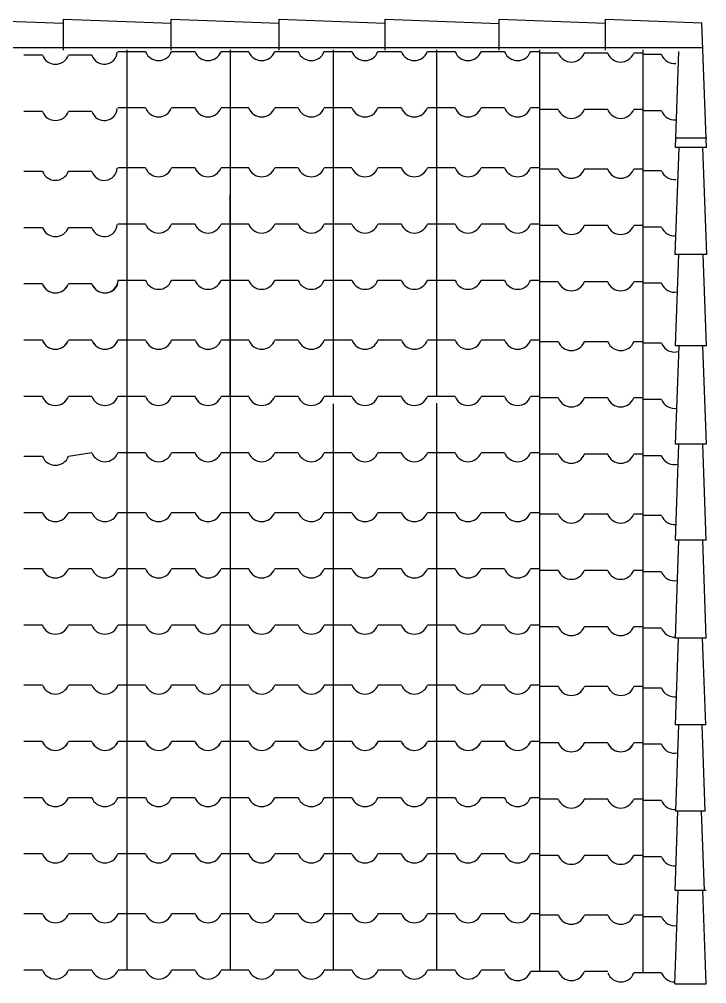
# Model space of a CAD drawing. Extents: x -36 to 60, y 199 to 483.
# Drawn here: x 58.043 to 59.509, y 233.904 to 235.96 of the extents above; entities that cross this region are included whole.
import ezdxf

# ---------------------------------------------------------------- set-up
doc = ezdxf.new("R2010")
doc.units = 0
doc.header["$LTSCALE"] = 20
for name, color, linetype in [('CORTE', 244, 'CONTINUOUS'), ('JANELA', 5, 'CONTINUOUS'), ('VISTAP', 244, 'CONTINUOUS')]:
    doc.layers.add(name, color=color, linetype=linetype)

msp = doc.modelspace()

# ---------------------------------------------------------------- linework, layer by layer
at = {"layer": 'CORTE', "color": 1, "linetype": 'CONTINUOUS'}
for p, q in [((58.0922, 235.883), (58.0524, 235.883)), ((58.1977, 235.883), (58.1476, 235.883)), ((58.2722, 235.8906), (58.2529, 235.8906)), ((58.2722, 235.8943), (58.2722, 235.1554)), ((58.312, 235.8906), (58.2722, 235.8906)), ((58.4175, 235.8906), (58.3674, 235.8906)), ((58.4922, 235.8906), (58.4729, 235.8906)), ((58.4922, 235.8943), (58.4922, 235.1554)), ((58.532, 235.8906), (58.4922, 235.8906)), ((58.532, 235.8906), (58.4922, 235.8906)), ((58.6375, 235.8906), (58.5874, 235.8906)), ((58.7122, 235.8906), (58.6929, 235.8906)), ((58.7122, 235.8943), (58.7122, 235.1554)), ((58.752, 235.8906), (58.7122, 235.8906)), ((58.8575, 235.8906), (58.8074, 235.8906)), ((58.9322, 235.8906), (58.9129, 235.8906)), ((58.9322, 235.8943), (58.9322, 235.1554)), ((58.972, 235.8906), (58.9322, 235.8906)), ((59.0775, 235.8906), (59.0274, 235.8906)), ((59.1522, 235.8906), (59.1329, 235.8906)), ((59.1522, 235.8943), (59.1522, 235.1554)), ((59.192, 235.8875), (59.1522, 235.8875)), ((59.2975, 235.8875), (59.2474, 235.8875)), ((59.3722, 235.8875), (59.3529, 235.8875)), ((59.3722, 235.8943), (59.3722, 235.1523)), ((59.412, 235.8845), (59.3722, 235.8845)), ((58.0922, 235.763), (58.0524, 235.763)), ((58.1977, 235.763), (58.1476, 235.763)), ((58.2722, 235.7706), (58.2529, 235.7706)), ((58.312, 235.7706), (58.2722, 235.7706)), ((58.4175, 235.7706), (58.3674, 235.7706)), ((58.4922, 235.7706), (58.4729, 235.7706)), ((58.532, 235.7706), (58.4922, 235.7706)), ((58.532, 235.7706), (58.4922, 235.7706)), ((58.6375, 235.7706), (58.5874, 235.7706)), ((58.7122, 235.7706), (58.6929, 235.7706)), ((58.752, 235.7706), (58.7122, 235.7706)), ((58.8575, 235.7706), (58.8074, 235.7706)), ((58.9322, 235.7706), (58.9129, 235.7706)), ((58.972, 235.7706), (58.9322, 235.7706)), ((59.0775, 235.7706), (59.0274, 235.7706)), ((59.1522, 235.7706), (59.1329, 235.7706)), ((59.192, 235.7675), (59.1522, 235.7675)), ((59.2975, 235.7675), (59.2474, 235.7675)), ((59.3722, 235.7675), (59.3529, 235.7675)), ((59.412, 235.7645), (59.3722, 235.7645)), ((58.0922, 235.6354), (58.0524, 235.6354)), ((58.1977, 235.6354), (58.1476, 235.6354)), ((58.2722, 235.643), (58.2529, 235.643)), ((58.312, 235.643), (58.2722, 235.643)), ((58.4175, 235.643), (58.3674, 235.643)), ((58.4922, 235.643), (58.4729, 235.643)), ((58.532, 235.643), (58.4922, 235.643)), ((58.532, 235.643), (58.4922, 235.643)), ((58.6375, 235.643), (58.5874, 235.643)), ((58.7122, 235.643), (58.6929, 235.643)), ((58.752, 235.643), (58.7122, 235.643)), ((58.8575, 235.643), (58.8074, 235.643)), ((58.9322, 235.643), (58.9129, 235.643)), ((58.972, 235.643), (58.9322, 235.643)), ((59.0775, 235.643), (59.0274, 235.643)), ((59.1522, 235.643), (59.1329, 235.643)), ((59.192, 235.6399), (59.1522, 235.6399)), ((59.2975, 235.6399), (59.2474, 235.6399)), ((59.3722, 235.6399), (59.3529, 235.6399)), ((59.412, 235.6368), (59.3722, 235.6368)), ((58.4922, 235.5853), (58.4922, 235.1554)), ((58.4922, 235.5853), (58.4922, 235.1554)), ((58.4922, 235.5853), (58.4922, 235.283)), ((58.0922, 235.5154), (58.0524, 235.5154)), ((58.1977, 235.5154), (58.1476, 235.5154)), ((58.2722, 235.523), (58.2529, 235.523)), ((58.312, 235.523), (58.2722, 235.523)), ((58.4175, 235.523), (58.3674, 235.523)), ((58.4922, 235.523), (58.4729, 235.523)), ((58.532, 235.523), (58.4922, 235.523)), ((58.532, 235.523), (58.4922, 235.523)), ((58.6375, 235.523), (58.5874, 235.523)), ((58.7122, 235.523), (58.6929, 235.523)), ((58.752, 235.523), (58.7122, 235.523)), ((58.8575, 235.523), (58.8074, 235.523)), ((58.9322, 235.523), (58.9129, 235.523)), ((58.972, 235.523), (58.9322, 235.523)), ((59.0775, 235.523), (59.0274, 235.523)), ((59.1522, 235.523), (59.1329, 235.523)), ((59.192, 235.5199), (59.1522, 235.5199)), ((59.2975, 235.5199), (59.2474, 235.5199)), ((59.3722, 235.5199), (59.3529, 235.5199)), ((59.412, 235.5168), (59.3722, 235.5168)), ((58.092, 235.3954), (58.0522, 235.3954)), ((58.0922, 235.3954), (58.0524, 235.3954)), ((58.1975, 235.3954), (58.1474, 235.3954)), ((58.1977, 235.3954), (58.1476, 235.3954)), ((58.2722, 235.403), (58.2529, 235.403)), ((58.312, 235.403), (58.2722, 235.403)), ((58.4175, 235.403), (58.3674, 235.403)), ((58.4922, 235.403), (58.4729, 235.403)), ((58.532, 235.403), (58.4922, 235.403)), ((58.532, 235.403), (58.4922, 235.403)), ((58.6375, 235.403), (58.5874, 235.403)), ((58.7122, 235.403), (58.6929, 235.403)), ((58.752, 235.403), (58.7122, 235.403)), ((58.8575, 235.403), (58.8074, 235.403)), ((58.9322, 235.403), (58.9129, 235.403)), ((58.972, 235.403), (58.9322, 235.403)), ((59.0775, 235.403), (59.0274, 235.403)), ((59.1522, 235.403), (59.1329, 235.403)), ((59.192, 235.3999), (59.1522, 235.3999)), ((59.2975, 235.3999), (59.2474, 235.3999)), ((59.3722, 235.3999), (59.3529, 235.3999)), ((59.412, 235.3968), (59.3722, 235.3968)), ((58.092, 235.2754), (58.0522, 235.2754)), ((58.0922, 235.2754), (58.0524, 235.2754)), ((58.0922, 235.2754), (58.0524, 235.2754)), ((58.1975, 235.2754), (58.1474, 235.2754)), ((58.1977, 235.2754), (58.1476, 235.2754)), ((58.2724, 235.2754), (58.2531, 235.2754)), ((58.3122, 235.2754), (58.2724, 235.2754)), ((58.4177, 235.2754), (58.3676, 235.2754)), ((58.4924, 235.2754), (58.4731, 235.2754)), ((58.5322, 235.2754), (58.4924, 235.2754)), ((58.5322, 235.2754), (58.4924, 235.2754)), ((58.6377, 235.2754), (58.5876, 235.2754)), ((58.7124, 235.2754), (58.6931, 235.2754)), ((58.7522, 235.2754), (58.7124, 235.2754)), ((58.8577, 235.2754), (58.8076, 235.2754)), ((58.9324, 235.2754), (58.9131, 235.2754)), ((58.9722, 235.2754), (58.9324, 235.2754)), ((59.0777, 235.2754), (59.0276, 235.2754)), ((59.1524, 235.2754), (59.1331, 235.2754)), ((59.1922, 235.2723), (59.1524, 235.2723)), ((59.2977, 235.2723), (59.2476, 235.2723)), ((59.3724, 235.2723), (59.3531, 235.2723)), ((59.4122, 235.2692), (59.3724, 235.2692)), ((58.092, 235.1554), (58.0522, 235.1554)), ((58.092, 235.1554), (58.0522, 235.1554)), ((58.092, 235.1554), (58.0522, 235.1554)), ((58.092, 235.1554), (58.0522, 235.1554)), ((58.092, 235.1554), (58.0522, 235.1554)), ((58.1975, 235.1554), (58.1474, 235.1554)), ((58.1975, 235.1554), (58.1474, 235.1554)), ((58.1975, 235.1554), (58.1474, 235.1554)), ((58.2722, 235.1554), (58.2529, 235.1554)), ((58.2722, 235.1554), (58.2529, 235.1554)), ((58.2722, 235.1554), (58.2722, 234.4202)), ((58.312, 235.1554), (58.2722, 235.1554)), ((58.312, 235.1554), (58.2722, 235.1554)), ((58.4175, 235.1554), (58.3674, 235.1554)), ((58.4175, 235.1554), (58.3674, 235.1554)), ((58.4922, 235.1554), (58.4729, 235.1554)), ((58.4922, 235.1554), (58.4729, 235.1554)), ((58.4922, 235.1554), (58.4729, 235.1554)), ((58.4922, 235.1554), (58.4922, 234.4202)), ((58.532, 235.1554), (58.4922, 235.1554)), ((58.532, 235.1554), (58.4922, 235.1554)), ((58.532, 235.1554), (58.4922, 235.1554)), ((58.532, 235.1554), (58.4922, 235.1554)), ((58.532, 235.1554), (58.4922, 235.1554)), ((58.532, 235.1554), (58.4922, 235.1554)), ((58.532, 235.1554), (58.4922, 235.1554)), ((58.6375, 235.1554), (58.5874, 235.1554)), ((58.7122, 235.1554), (58.6929, 235.1554)), ((58.7122, 235.1554), (58.6929, 235.1554)), ((58.7122, 235.1554), (58.6929, 235.1554)), ((58.752, 235.1554), (58.7122, 235.1554)), ((58.752, 235.1554), (58.7122, 235.1554)), ((58.752, 235.1554), (58.7122, 235.1554)), ((58.7122, 235.1396), (58.7122, 234.4202)), ((58.8575, 235.1554), (58.8074, 235.1554)), ((58.8575, 235.1554), (58.8074, 235.1554)), ((58.8575, 235.1554), (58.8074, 235.1554)), ((58.9322, 235.1554), (58.9129, 235.1554)), ((58.9322, 235.1554), (58.9129, 235.1554)), ((58.9322, 235.1554), (58.9129, 235.1554)), ((58.9322, 235.1554), (58.9129, 235.1554)), ((58.9322, 235.1554), (58.9129, 235.1554)), ((58.972, 235.1554), (58.9322, 235.1554)), ((58.972, 235.1554), (58.9322, 235.1554)), ((58.972, 235.1554), (58.9322, 235.1554)), ((58.972, 235.1554), (58.9322, 235.1554)), ((58.972, 235.1554), (58.9322, 235.1554)), ((58.9322, 235.1414), (58.9322, 234.4202)), ((59.0775, 235.1554), (59.0274, 235.1554)), ((59.0775, 235.1554), (59.0274, 235.1554)), ((59.0775, 235.1554), (59.0274, 235.1554)), ((59.1522, 235.1554), (59.1329, 235.1554)), ((59.1522, 235.1554), (59.1329, 235.1554)), ((59.1522, 235.1554), (59.1522, 234.4202)), ((59.192, 235.1523), (59.1522, 235.1523)), ((59.192, 235.1523), (59.1522, 235.1523)), ((59.192, 235.1523), (59.1522, 235.1523)), ((59.192, 235.1523), (59.1522, 235.1523)), ((59.192, 235.1523), (59.1522, 235.1523)), ((59.2975, 235.1523), (59.2474, 235.1523)), ((59.2975, 235.1523), (59.2474, 235.1523)), ((59.2975, 235.1523), (59.2474, 235.1523)), ((59.3722, 235.1523), (59.3529, 235.1523)), ((59.3722, 235.1523), (59.3529, 235.1523)), ((59.3722, 235.1523), (59.3722, 234.4171)), ((59.412, 235.1492), (59.3722, 235.1492)), ((59.412, 235.1492), (59.3722, 235.1492)), ((59.412, 235.1492), (59.3722, 235.1492)), ((59.412, 235.1492), (59.3722, 235.1492)), ((59.412, 235.1492), (59.3722, 235.1492)), ((58.0922, 235.0278), (58.0524, 235.0278)), ((58.2722, 235.0354), (58.2529, 235.0354)), ((58.312, 235.0354), (58.2722, 235.0354)), ((58.4175, 235.0354), (58.3674, 235.0354)), ((58.4922, 235.0354), (58.4729, 235.0354)), ((58.532, 235.0354), (58.4922, 235.0354)), ((58.532, 235.0354), (58.4922, 235.0354)), ((58.532, 235.0354), (58.4922, 235.0354)), ((58.4922, 235.0296), (58.4922, 234.4202)), ((58.6375, 235.0354), (58.5874, 235.0354)), ((58.7122, 235.0354), (58.6929, 235.0354)), ((58.752, 235.0354), (58.7122, 235.0354)), ((58.8575, 235.0354), (58.8074, 235.0354)), ((58.9322, 235.0354), (58.9129, 235.0354)), ((58.972, 235.0354), (58.9322, 235.0354)), ((59.1522, 235.0354), (59.1329, 235.0354)), ((59.192, 235.0323), (59.1522, 235.0323)), ((59.3722, 235.0323), (59.3529, 235.0323)), ((59.412, 235.0292), (59.3722, 235.0292)), ((58.092, 234.9078), (58.0522, 234.9078)), ((58.092, 234.9078), (58.0522, 234.9078)), ((58.1975, 234.9078), (58.1474, 234.9078)), ((58.1975, 234.9078), (58.1474, 234.9078)), ((58.2722, 234.9078), (58.2529, 234.9078)), ((58.2722, 234.9078), (58.2529, 234.9078)), ((58.312, 234.9078), (58.2722, 234.9078)), ((58.312, 234.9078), (58.2722, 234.9078)), ((58.4175, 234.9078), (58.3674, 234.9078)), ((58.4175, 234.9078), (58.3674, 234.9078)), ((58.4922, 234.9078), (58.4729, 234.9078)), ((58.4922, 234.9078), (58.4729, 234.9078)), ((58.4922, 234.9078), (58.4729, 234.9078)), ((58.4922, 234.9078), (58.4729, 234.9078)), ((58.4922, 234.9078), (58.4729, 234.9078)), ((58.4922, 234.9078), (58.4729, 234.9078)), ((58.532, 234.9078), (58.4922, 234.9078)), ((58.532, 234.9078), (58.4922, 234.9078)), ((58.532, 234.9078), (58.4922, 234.9078)), ((58.532, 234.9078), (58.4922, 234.9078)), ((58.532, 234.9078), (58.4922, 234.9078)), ((58.532, 234.9078), (58.4922, 234.9078)), ((58.6375, 234.9078), (58.5874, 234.9078)), ((58.6375, 234.9078), (58.5874, 234.9078)), ((58.7122, 234.9078), (58.6929, 234.9078)), ((58.7122, 234.9078), (58.6929, 234.9078)), ((58.752, 234.9078), (58.7122, 234.9078)), ((58.752, 234.9078), (58.7122, 234.9078)), ((58.8575, 234.9078), (58.8074, 234.9078)), ((58.8575, 234.9078), (58.8074, 234.9078)), ((58.9322, 234.9078), (58.9129, 234.9078)), ((58.9322, 234.9078), (58.9129, 234.9078)), ((58.972, 234.9078), (58.9322, 234.9078)), ((58.972, 234.9078), (58.9322, 234.9078)), ((59.0775, 234.9078), (59.0274, 234.9078)), ((59.0775, 234.9078), (59.0274, 234.9078)), ((59.1522, 234.9078), (59.1329, 234.9078)), ((59.1522, 234.9078), (59.1329, 234.9078)), ((59.192, 234.9047), (59.1522, 234.9047)), ((59.192, 234.9047), (59.1522, 234.9047)), ((59.2975, 234.9047), (59.2474, 234.9047)), ((59.2975, 234.9047), (59.2474, 234.9047)), ((59.3722, 234.9047), (59.3529, 234.9047)), ((59.3722, 234.9047), (59.3529, 234.9047)), ((59.412, 234.9016), (59.3722, 234.9016)), ((59.412, 234.9016), (59.3722, 234.9016)), ((58.092, 234.7878), (58.0522, 234.7878)), ((58.1975, 234.7878), (58.1474, 234.7878)), ((58.2722, 234.7878), (58.2529, 234.7878)), ((58.312, 234.7878), (58.2722, 234.7878)), ((58.4175, 234.7878), (58.3674, 234.7878)), ((58.4922, 234.7878), (58.4729, 234.7878)), ((58.4922, 234.7878), (58.4729, 234.7878)), ((58.4922, 234.7878), (58.4729, 234.7878)), ((58.532, 234.7878), (58.4922, 234.7878)), ((58.532, 234.7878), (58.4922, 234.7878)), ((58.532, 234.7878), (58.4922, 234.7878)), ((58.6375, 234.7878), (58.5874, 234.7878)), ((58.7122, 234.7878), (58.6929, 234.7878)), ((58.752, 234.7878), (58.7122, 234.7878)), ((58.8575, 234.7878), (58.8074, 234.7878)), ((58.9322, 234.7878), (58.9129, 234.7878)), ((58.972, 234.7878), (58.9322, 234.7878)), ((59.0775, 234.7878), (59.0274, 234.7878)), ((59.1522, 234.7878), (59.1329, 234.7878)), ((59.192, 234.7847), (59.1522, 234.7847)), ((59.2975, 234.7847), (59.2474, 234.7847)), ((59.3722, 234.7847), (59.3529, 234.7847)), ((59.412, 234.7816), (59.3722, 234.7816)), ((58.092, 234.6678), (58.0522, 234.6678)), ((58.1975, 234.6678), (58.1474, 234.6678)), ((58.2722, 234.6678), (58.2529, 234.6678)), ((58.312, 234.6678), (58.2722, 234.6678)), ((58.4175, 234.6678), (58.3674, 234.6678)), ((58.4922, 234.6678), (58.4729, 234.6678)), ((58.4922, 234.6678), (58.4729, 234.6678)), ((58.4922, 234.6678), (58.4729, 234.6678)), ((58.532, 234.6678), (58.4922, 234.6678)), ((58.532, 234.6678), (58.4922, 234.6678)), ((58.532, 234.6678), (58.4922, 234.6678)), ((58.6375, 234.6678), (58.5874, 234.6678)), ((58.7122, 234.6678), (58.6929, 234.6678)), ((58.752, 234.6678), (58.7122, 234.6678)), ((58.8575, 234.6678), (58.8074, 234.6678)), ((58.9322, 234.6678), (58.9129, 234.6678)), ((58.972, 234.6678), (58.9322, 234.6678)), ((59.0775, 234.6678), (59.0274, 234.6678)), ((59.1522, 234.6678), (59.1329, 234.6678)), ((59.192, 234.6647), (59.1522, 234.6647)), ((59.2975, 234.6647), (59.2474, 234.6647)), ((59.3722, 234.6647), (59.3529, 234.6647)), ((59.412, 234.6616), (59.3722, 234.6616)), ((58.0922, 234.5402), (58.0524, 234.5402)), ((58.1977, 234.5402), (58.1476, 234.5402)), ((58.2724, 234.5402), (58.2531, 234.5402)), ((58.3122, 234.5402), (58.2724, 234.5402)), ((58.4177, 234.5402), (58.3676, 234.5402)), ((58.4924, 234.5402), (58.4731, 234.5402)), ((58.4924, 234.5402), (58.4731, 234.5402)), ((58.4924, 234.5402), (58.4731, 234.5402)), ((58.5322, 234.5402), (58.4924, 234.5402)), ((58.5322, 234.5402), (58.4924, 234.5402)), ((58.5322, 234.5402), (58.4924, 234.5402)), ((58.6377, 234.5402), (58.5876, 234.5402)), ((58.7124, 234.5402), (58.6931, 234.5402)), ((58.7522, 234.5402), (58.7124, 234.5402)), ((58.8577, 234.5402), (58.8076, 234.5402)), ((58.9324, 234.5402), (58.9131, 234.5402)), ((58.9722, 234.5402), (58.9324, 234.5402)), ((59.0777, 234.5402), (59.0276, 234.5402)), ((59.1524, 234.5402), (59.1331, 234.5402)), ((59.1922, 234.5371), (59.1524, 234.5371)), ((59.2977, 234.5371), (59.2476, 234.5371)), ((59.3724, 234.5371), (59.3531, 234.5371)), ((59.4122, 234.534), (59.3724, 234.534)), ((58.092, 234.4202), (58.0522, 234.4202)), ((58.0922, 234.4202), (58.0524, 234.4202)), ((58.1975, 234.4202), (58.1474, 234.4202)), ((58.1977, 234.4202), (58.1476, 234.4202)), ((58.2722, 234.4202), (58.2529, 234.4202)), ((58.2724, 234.4202), (58.2531, 234.4202)), ((58.2722, 234.4202), (58.2722, 233.9326)), ((58.312, 234.4202), (58.2722, 234.4202)), ((58.3122, 234.4202), (58.2724, 234.4202)), ((58.4175, 234.4202), (58.3674, 234.4202)), ((58.4177, 234.4202), (58.3676, 234.4202)), ((58.4922, 234.4202), (58.4729, 234.4202)), ((58.4922, 234.4202), (58.4729, 234.4202)), ((58.4922, 234.4202), (58.4729, 234.4202)), ((58.4924, 234.4202), (58.4731, 234.4202)), ((58.4924, 234.4202), (58.4731, 234.4202)), ((58.4924, 234.4202), (58.4731, 234.4202)), ((58.4922, 234.4202), (58.4922, 233.9326)), ((58.4922, 234.4202), (58.4922, 233.9326)), ((58.4922, 234.4202), (58.4922, 233.9326)), ((58.532, 234.4202), (58.4922, 234.4202)), ((58.532, 234.4202), (58.4922, 234.4202)), ((58.532, 234.4202), (58.4922, 234.4202)), ((58.5322, 234.4202), (58.4924, 234.4202)), ((58.5322, 234.4202), (58.4924, 234.4202)), ((58.5322, 234.4202), (58.4924, 234.4202)), ((58.6375, 234.4202), (58.5874, 234.4202)), ((58.6377, 234.4202), (58.5876, 234.4202)), ((58.7122, 234.4202), (58.6929, 234.4202)), ((58.7124, 234.4202), (58.6931, 234.4202)), ((58.7122, 234.4202), (58.7122, 233.9326)), ((58.752, 234.4202), (58.7122, 234.4202)), ((58.7522, 234.4202), (58.7124, 234.4202)), ((58.8575, 234.4202), (58.8074, 234.4202)), ((58.8577, 234.4202), (58.8076, 234.4202)), ((58.9322, 234.4202), (58.9129, 234.4202)), ((58.9324, 234.4202), (58.9131, 234.4202)), ((58.9322, 234.4202), (58.9322, 233.9326)), ((58.972, 234.4202), (58.9322, 234.4202)), ((58.9722, 234.4202), (58.9324, 234.4202)), ((59.0775, 234.4202), (59.0274, 234.4202)), ((59.0777, 234.4202), (59.0276, 234.4202)), ((59.1522, 234.4202), (59.1329, 234.4202)), ((59.1524, 234.4202), (59.1331, 234.4202)), ((59.1522, 234.4202), (59.1522, 233.9326)), ((59.192, 234.4171), (59.1522, 234.4171)), ((59.1922, 234.4171), (59.1524, 234.4171)), ((59.2975, 234.4171), (59.2474, 234.4171)), ((59.2977, 234.4171), (59.2476, 234.4171)), ((59.3722, 234.4171), (59.3529, 234.4171)), ((59.3724, 234.4171), (59.3531, 234.4171)), ((59.3722, 234.4171), (59.3722, 233.9295)), ((59.412, 234.414), (59.3722, 234.414)), ((59.4122, 234.414), (59.3724, 234.414)), ((58.7122, 234.3324), (58.7122, 233.9326)), ((58.9322, 234.3324), (58.9322, 233.9326)), ((59.1522, 234.3324), (59.1522, 233.9295)), ((59.3722, 234.3293), (59.3722, 233.9264)), ((58.092, 234.3002), (58.0522, 234.3002)), ((58.1975, 234.3002), (58.1474, 234.3002)), ((58.2722, 234.3002), (58.2529, 234.3002)), ((58.312, 234.3002), (58.2722, 234.3002)), ((58.4175, 234.3002), (58.3674, 234.3002)), ((58.4922, 234.3002), (58.4729, 234.3002)), ((58.4922, 234.3002), (58.4729, 234.3002)), ((58.4922, 234.3002), (58.4729, 234.3002)), ((58.532, 234.3002), (58.4922, 234.3002)), ((58.532, 234.3002), (58.4922, 234.3002)), ((58.532, 234.3002), (58.4922, 234.3002)), ((58.6375, 234.3002), (58.5874, 234.3002)), ((58.7122, 234.3002), (58.6929, 234.3002)), ((58.752, 234.3002), (58.7122, 234.3002)), ((58.8575, 234.3002), (58.8074, 234.3002)), ((58.9322, 234.3002), (58.9129, 234.3002)), ((58.972, 234.3002), (58.9322, 234.3002)), ((59.0775, 234.3002), (59.0274, 234.3002)), ((59.1522, 234.3002), (59.1329, 234.3002)), ((59.192, 234.2971), (59.1522, 234.2971)), ((59.2975, 234.2971), (59.2474, 234.2971)), ((59.3722, 234.2971), (59.3529, 234.2971)), ((59.412, 234.294), (59.3722, 234.294)), ((58.092, 234.1802), (58.0522, 234.1802)), ((58.1975, 234.1802), (58.1474, 234.1802)), ((58.2722, 234.1802), (58.2529, 234.1802)), ((58.312, 234.1802), (58.2722, 234.1802)), ((58.4175, 234.1802), (58.3674, 234.1802)), ((58.4922, 234.1802), (58.4729, 234.1802)), ((58.4922, 234.1802), (58.4729, 234.1802)), ((58.4922, 234.1802), (58.4729, 234.1802)), ((58.532, 234.1802), (58.4922, 234.1802)), ((58.532, 234.1802), (58.4922, 234.1802)), ((58.532, 234.1802), (58.4922, 234.1802)), ((58.6375, 234.1802), (58.5874, 234.1802)), ((58.7122, 234.1802), (58.6929, 234.1802)), ((58.752, 234.1802), (58.7122, 234.1802)), ((58.8575, 234.1802), (58.8074, 234.1802)), ((58.9322, 234.1802), (58.9129, 234.1802)), ((58.972, 234.1802), (58.9322, 234.1802)), ((59.0775, 234.1802), (59.0274, 234.1802)), ((59.1522, 234.1802), (59.1329, 234.1802)), ((59.192, 234.1771), (59.1522, 234.1771)), ((59.2975, 234.1771), (59.2474, 234.1771)), ((59.3722, 234.1771), (59.3529, 234.1771)), ((59.412, 234.174), (59.3722, 234.174)), ((58.0922, 234.0526), (58.0524, 234.0526)), ((58.1977, 234.0526), (58.1476, 234.0526)), ((58.2724, 234.0526), (58.2531, 234.0526)), ((58.3122, 234.0526), (58.2724, 234.0526)), ((58.4177, 234.0526), (58.3676, 234.0526)), ((58.4924, 234.0526), (58.4731, 234.0526)), ((58.4924, 234.0526), (58.4731, 234.0526)), ((58.4924, 234.0526), (58.4731, 234.0526)), ((58.5322, 234.0526), (58.4924, 234.0526)), ((58.5322, 234.0526), (58.4924, 234.0526)), ((58.5322, 234.0526), (58.4924, 234.0526)), ((58.6377, 234.0526), (58.5876, 234.0526)), ((58.7124, 234.0526), (58.6931, 234.0526)), ((58.7522, 234.0526), (58.7124, 234.0526)), ((58.8577, 234.0526), (58.8076, 234.0526)), ((58.9324, 234.0526), (58.9131, 234.0526)), ((58.9722, 234.0526), (58.9324, 234.0526)), ((59.0777, 234.0526), (59.0276, 234.0526)), ((59.1524, 234.0526), (59.1331, 234.0526)), ((59.1922, 234.0495), (59.1524, 234.0495)), ((59.2977, 234.0495), (59.2476, 234.0495)), ((59.3724, 234.0495), (59.3531, 234.0495)), ((59.4122, 234.0464), (59.3724, 234.0464)), ((58.0922, 233.9326), (58.0524, 233.9326)), ((58.1977, 233.9326), (58.1476, 233.9326)), ((58.2726, 233.9326), (58.2533, 233.9326)), ((58.3122, 233.9326), (58.2724, 233.9326)), ((58.4177, 233.9326), (58.3676, 233.9326)), ((58.4924, 233.9326), (58.4731, 233.9326)), ((58.5322, 233.9326), (58.4924, 233.9326)), ((58.6377, 233.9326), (58.5876, 233.9326)), ((58.7124, 233.9326), (58.6931, 233.9326)), ((58.7522, 233.9326), (58.7124, 233.9326)), ((58.8577, 233.9326), (58.8076, 233.9326)), ((58.9324, 233.9326), (58.9131, 233.9326)), ((58.9722, 233.9326), (58.9324, 233.9326)), ((59.0777, 233.9326), (59.0276, 233.9326)), ((59.1524, 233.9295), (59.1331, 233.9295)), ((59.1922, 233.9295), (59.1524, 233.9295)), ((59.2977, 233.9295), (59.2476, 233.9295)), ((59.3724, 233.9264), (59.3531, 233.9264)), ((59.4122, 233.9264), (59.3724, 233.9264))]:
    msp.add_line(p, q, dxfattribs=at)
for centre, radius, start, end in [((58.1199, 235.8937), 0.0297, 201.0517, 338.9483), ((58.224, 235.8916), 0.0277, 198.1442, 355.9472), ((58.3397, 235.9013), 0.0297, 201.0517, 338.9483), ((58.4452, 235.9013), 0.0297, 201.0517, 338.9483), ((58.5597, 235.9013), 0.0297, 201.0517, 338.9483), ((58.6652, 235.9013), 0.0297, 201.0517, 338.9483), ((58.7797, 235.9013), 0.0297, 201.0517, 338.9483), ((58.8852, 235.9013), 0.0297, 201.0517, 338.9483), ((58.9997, 235.9013), 0.0297, 201.0517, 338.9483), ((59.1052, 235.9013), 0.0297, 201.0517, 338.9483), ((59.2197, 235.8982), 0.0297, 201.0517, 338.9483), ((59.3252, 235.8982), 0.0297, 201.0517, 338.9483), ((59.4397, 235.8951), 0.0297, 201.0517, 275.8964), ((58.1199, 235.7737), 0.0297, 201.0517, 338.9483), ((58.224, 235.7716), 0.0277, 198.1442, 355.9472), ((58.3397, 235.7813), 0.0297, 201.0517, 338.9483), ((58.4452, 235.7813), 0.0297, 201.0517, 338.9483), ((58.5597, 235.7813), 0.0297, 201.0517, 338.9483), ((58.6652, 235.7813), 0.0297, 201.0517, 338.9483), ((58.7797, 235.7813), 0.0297, 201.0517, 338.9483), ((58.8852, 235.7813), 0.0297, 201.0517, 338.9483), ((58.9997, 235.7813), 0.0297, 201.0517, 338.9483), ((59.1052, 235.7813), 0.0297, 201.0517, 338.9483), ((59.2197, 235.7782), 0.0297, 201.0517, 338.9483), ((59.3252, 235.7782), 0.0297, 201.0517, 338.9483), ((59.4397, 235.7751), 0.0297, 201.0517, 275.8964), ((58.1199, 235.6461), 0.0297, 201.0517, 338.9483), ((58.224, 235.644), 0.0277, 198.1442, 355.9472), ((58.3397, 235.6537), 0.0297, 201.0517, 338.9483), ((58.4452, 235.6537), 0.0297, 201.0517, 338.9483), ((58.5597, 235.6537), 0.0297, 201.0517, 338.9483), ((58.6652, 235.6537), 0.0297, 201.0517, 338.9483), ((58.7797, 235.6537), 0.0297, 201.0517, 338.9483), ((58.8852, 235.6537), 0.0297, 201.0517, 338.9483), ((58.9997, 235.6537), 0.0297, 201.0517, 338.9483), ((59.1052, 235.6537), 0.0297, 201.0517, 338.9483), ((59.2197, 235.6506), 0.0297, 201.0517, 338.9483), ((59.3252, 235.6506), 0.0297, 201.0517, 338.9483), ((59.4397, 235.6475), 0.0297, 201.0517, 275.8964), ((58.1199, 235.5261), 0.0297, 201.0517, 338.9483), ((58.224, 235.524), 0.0277, 198.1442, 355.9472), ((58.3397, 235.5337), 0.0297, 201.0517, 338.9483), ((58.4452, 235.5337), 0.0297, 201.0517, 338.9483), ((58.5597, 235.5337), 0.0297, 201.0517, 338.9483), ((58.6652, 235.5337), 0.0297, 201.0517, 338.9483), ((58.7797, 235.5337), 0.0297, 201.0517, 338.9483), ((58.8852, 235.5337), 0.0297, 201.0517, 338.9483), ((58.9997, 235.5337), 0.0297, 201.0517, 338.9483), ((59.1052, 235.5337), 0.0297, 201.0517, 338.9483), ((59.2197, 235.5306), 0.0297, 201.0517, 338.9483), ((59.3252, 235.5306), 0.0297, 201.0517, 338.9483), ((59.4397, 235.5275), 0.0297, 201.0517, 275.8964), ((58.1197, 235.4061), 0.0297, 201.0517, 338.9483), ((58.1199, 235.4061), 0.0297, 201.0517, 338.9483), ((58.2247, 235.4053), 0.0289, 200.0673, 355.3256), ((58.2254, 235.4061), 0.0297, 201.0517, 338.9483), ((58.3397, 235.4137), 0.0297, 201.0517, 338.9483), ((58.4452, 235.4137), 0.0297, 201.0517, 338.9483), ((58.5597, 235.4137), 0.0297, 201.0517, 338.9483), ((58.6652, 235.4137), 0.0297, 201.0517, 338.9483), ((58.7797, 235.4137), 0.0297, 201.0517, 338.9483), ((58.8852, 235.4137), 0.0297, 201.0517, 338.9483), ((58.9997, 235.4137), 0.0297, 201.0517, 338.9483), ((59.1052, 235.4137), 0.0297, 201.0517, 338.9483), ((59.2197, 235.4106), 0.0297, 201.0517, 338.9483), ((59.3252, 235.4106), 0.0297, 201.0517, 338.9483), ((59.4397, 235.4075), 0.0297, 201.0517, 282.638), ((58.1197, 235.2861), 0.0297, 201.0517, 338.9483), ((58.1199, 235.2861), 0.0297, 201.0517, 338.9483), ((58.2252, 235.2861), 0.0297, 201.0517, 338.9483), ((58.2254, 235.2861), 0.0297, 201.0517, 338.9483), ((58.3399, 235.2861), 0.0297, 201.0517, 338.9483), ((58.4454, 235.2861), 0.0297, 201.0517, 338.9483), ((58.5599, 235.2861), 0.0297, 201.0517, 338.9483), ((58.6654, 235.2861), 0.0297, 201.0517, 338.9483), ((58.7799, 235.2861), 0.0297, 201.0517, 338.9483), ((58.8854, 235.2861), 0.0297, 201.0517, 338.9483), ((58.9999, 235.2861), 0.0297, 201.0517, 338.9483), ((59.1054, 235.2861), 0.0297, 201.0517, 338.9483), ((59.2199, 235.283), 0.0297, 201.0517, 338.9483), ((59.3254, 235.283), 0.0297, 201.0517, 338.9483), ((59.4399, 235.2799), 0.0297, 201.0517, 288.1873), ((58.1197, 235.1661), 0.0297, 201.0517, 338.9483), ((58.1197, 235.1661), 0.0297, 201.0517, 338.9483), ((58.1197, 235.1661), 0.0297, 201.0517, 338.9483), ((58.2252, 235.1661), 0.0297, 201.0517, 338.9483), ((58.2252, 235.1661), 0.0297, 201.0517, 338.9483), ((58.2252, 235.1661), 0.0297, 201.0517, 338.9483), ((58.3397, 235.1661), 0.0297, 201.0517, 338.9483), ((58.3397, 235.1661), 0.0297, 201.0517, 338.9483), ((58.4452, 235.1661), 0.0297, 201.0517, 338.9483), ((58.4452, 235.1661), 0.0297, 201.0517, 338.9483), ((58.5597, 235.1661), 0.0297, 201.0517, 338.9483), ((58.6652, 235.1661), 0.0297, 201.0517, 338.9483), ((58.6652, 235.1661), 0.0297, 201.0517, 338.9483), ((58.6652, 235.1661), 0.0297, 201.0517, 338.9483), ((58.7797, 235.1661), 0.0297, 201.0517, 338.9483), ((58.7797, 235.1661), 0.0297, 201.0517, 338.9483), ((58.7797, 235.1661), 0.0297, 201.0517, 338.9483), ((58.8852, 235.1661), 0.0297, 201.0517, 338.9483), ((58.8852, 235.1661), 0.0297, 201.0517, 338.9483), ((58.8852, 235.1661), 0.0297, 201.0517, 338.9483), ((58.8852, 235.1661), 0.0297, 201.0517, 338.9483), ((58.8852, 235.1661), 0.0297, 201.0517, 338.9483), ((58.9997, 235.1661), 0.0297, 201.0517, 338.9483), ((58.9997, 235.1661), 0.0297, 201.0517, 338.9483), ((58.9997, 235.1661), 0.0297, 201.0517, 338.9483), ((59.1052, 235.1661), 0.0297, 201.0517, 338.9483), ((59.1052, 235.1661), 0.0297, 201.0517, 338.9483), ((59.1052, 235.1661), 0.0297, 201.0517, 338.9483), ((59.2197, 235.163), 0.0297, 201.0517, 338.9483), ((59.2197, 235.163), 0.0297, 201.0517, 338.9483), ((59.2197, 235.163), 0.0297, 201.0517, 338.9483), ((59.3252, 235.163), 0.0297, 201.0517, 338.9483), ((59.3252, 235.163), 0.0297, 201.0517, 338.9483), ((59.3252, 235.163), 0.0297, 201.0517, 338.9483), ((59.4397, 235.1599), 0.0297, 201.0517, 279.8967), ((58.1199, 235.0385), 0.0297, 201.0517, 338.9483), ((58.2252, 235.0461), 0.0297, 201.0517, 338.9483), ((58.3397, 235.0461), 0.0297, 201.0517, 338.9483), ((58.4452, 235.0461), 0.0297, 201.0517, 338.9483), ((58.5597, 235.0461), 0.0297, 201.0517, 338.9483), ((58.6652, 235.0461), 0.0297, 201.0517, 338.9483), ((58.7797, 235.0461), 0.0297, 201.0517, 338.9483), ((58.8852, 235.0461), 0.0297, 201.0517, 338.9483), ((58.9997, 235.0461), 0.0297, 201.0517, 338.9483), ((59.1052, 235.0461), 0.0297, 201.0517, 338.9483), ((59.2197, 235.043), 0.0297, 201.0517, 338.9483), ((59.3252, 235.043), 0.0297, 201.0517, 338.9483), ((59.4397, 235.0399), 0.0297, 201.0517, 285.1262), ((58.1197, 234.9185), 0.0297, 201.0517, 338.9483), ((58.1197, 234.9185), 0.0297, 201.0517, 338.9483), ((58.2252, 234.9185), 0.0297, 201.0517, 338.9483), ((58.2252, 234.9185), 0.0297, 201.0517, 338.9483), ((58.3397, 234.9185), 0.0297, 201.0517, 338.9483), ((58.3397, 234.9185), 0.0297, 201.0517, 338.9483), ((58.4452, 234.9185), 0.0297, 201.0517, 338.9483), ((58.4452, 234.9185), 0.0297, 201.0517, 338.9483), ((58.5597, 234.9185), 0.0297, 201.0517, 338.9483), ((58.5597, 234.9185), 0.0297, 201.0517, 338.9483), ((58.6652, 234.9185), 0.0297, 201.0517, 338.9483), ((58.6652, 234.9185), 0.0297, 201.0517, 338.9483), ((58.7797, 234.9185), 0.0297, 201.0517, 338.9483), ((58.7797, 234.9185), 0.0297, 201.0517, 338.9483), ((58.8852, 234.9185), 0.0297, 201.0517, 338.9483), ((58.8852, 234.9185), 0.0297, 201.0517, 338.9483), ((58.9997, 234.9185), 0.0297, 201.0517, 338.9483), ((58.9997, 234.9185), 0.0297, 201.0517, 338.9483), ((59.1052, 234.9185), 0.0297, 201.0517, 338.9483), ((59.1052, 234.9185), 0.0297, 201.0517, 338.9483), ((59.2197, 234.9154), 0.0297, 201.0517, 338.9483), ((59.2197, 234.9154), 0.0297, 201.0517, 338.9483), ((59.3252, 234.9154), 0.0297, 201.0517, 338.9483), ((59.3252, 234.9154), 0.0297, 201.0517, 338.9483), ((59.4397, 234.9123), 0.0297, 201.0517, 276.0317), ((59.4397, 234.9123), 0.0297, 201.0517, 276.0317), ((58.1197, 234.7985), 0.0297, 201.0517, 338.9483), ((58.2252, 234.7985), 0.0297, 201.0517, 338.9483), ((58.3397, 234.7985), 0.0297, 201.0517, 338.9483), ((58.4452, 234.7985), 0.0297, 201.0517, 338.9483), ((58.5597, 234.7985), 0.0297, 201.0517, 338.9483), ((58.6652, 234.7985), 0.0297, 201.0517, 338.9483), ((58.7797, 234.7985), 0.0297, 201.0517, 338.9483), ((58.8852, 234.7985), 0.0297, 201.0517, 338.9483), ((58.9997, 234.7985), 0.0297, 201.0517, 338.9483), ((59.1052, 234.7985), 0.0297, 201.0517, 338.9483), ((59.2197, 234.7954), 0.0297, 201.0517, 338.9483), ((59.3252, 234.7954), 0.0297, 201.0517, 338.9483), ((59.4397, 234.7923), 0.0297, 201.0517, 282.354), ((58.1197, 234.6785), 0.0297, 201.0517, 338.9483), ((58.2252, 234.6785), 0.0297, 201.0517, 338.9483), ((58.3397, 234.6785), 0.0297, 201.0517, 338.9483), ((58.4452, 234.6785), 0.0297, 201.0517, 338.9483), ((58.5597, 234.6785), 0.0297, 201.0517, 338.9483), ((58.6652, 234.6785), 0.0297, 201.0517, 338.9483), ((58.7797, 234.6785), 0.0297, 201.0517, 338.9483), ((58.8852, 234.6785), 0.0297, 201.0517, 338.9483), ((58.9997, 234.6785), 0.0297, 201.0517, 338.9483), ((59.1052, 234.6785), 0.0297, 201.0517, 338.9483), ((59.2197, 234.6754), 0.0297, 201.0517, 338.9483), ((59.3252, 234.6754), 0.0297, 201.0517, 338.9483), ((59.4397, 234.6723), 0.0297, 201.0517, 273.8772), ((58.1199, 234.5508), 0.0297, 201.0517, 338.9483), ((58.2254, 234.5508), 0.0297, 201.0517, 338.9483), ((58.3399, 234.5508), 0.0297, 201.0517, 338.9483), ((58.4454, 234.5508), 0.0297, 201.0517, 338.9483), ((58.5599, 234.5508), 0.0297, 201.0517, 338.9483), ((58.6654, 234.5508), 0.0297, 201.0517, 338.9483), ((58.7799, 234.5508), 0.0297, 201.0517, 338.9483), ((58.8854, 234.5508), 0.0297, 201.0517, 338.9483), ((58.9999, 234.5508), 0.0297, 201.0517, 338.9483), ((59.1054, 234.5508), 0.0297, 201.0517, 338.9483), ((59.2199, 234.5478), 0.0297, 201.0517, 338.9483), ((59.3254, 234.5478), 0.0297, 201.0517, 338.9483), ((59.4399, 234.5447), 0.0297, 201.0517, 278.0723), ((58.1197, 234.4308), 0.0297, 201.0517, 338.9483), ((58.1199, 234.4308), 0.0297, 201.0517, 338.9483), ((58.2252, 234.4308), 0.0297, 201.0517, 338.9483), ((58.2254, 234.4308), 0.0297, 201.0517, 338.9483), ((58.3397, 234.4308), 0.0297, 201.0517, 338.9483), ((58.3399, 234.4308), 0.0297, 201.0517, 338.9483), ((58.4452, 234.4308), 0.0297, 201.0517, 338.9483), ((58.4454, 234.4308), 0.0297, 201.0517, 338.9483), ((58.5597, 234.4308), 0.0297, 201.0517, 338.9483), ((58.5599, 234.4308), 0.0297, 201.0517, 338.9483), ((58.6652, 234.4308), 0.0297, 201.0517, 338.9483), ((58.6654, 234.4308), 0.0297, 201.0517, 338.9483), ((58.7797, 234.4308), 0.0297, 201.0517, 338.9483), ((58.7799, 234.4308), 0.0297, 201.0517, 338.9483), ((58.8852, 234.4308), 0.0297, 201.0517, 338.9483), ((58.8854, 234.4308), 0.0297, 201.0517, 338.9483), ((58.9997, 234.4308), 0.0297, 201.0517, 338.9483), ((58.9999, 234.4308), 0.0297, 201.0517, 338.9483), ((59.1052, 234.4308), 0.0297, 201.0517, 338.9483), ((59.1054, 234.4308), 0.0297, 201.0517, 338.9483), ((59.2197, 234.4278), 0.0297, 201.0517, 338.9483), ((59.2199, 234.4278), 0.0297, 201.0517, 338.9483), ((59.3252, 234.4278), 0.0297, 201.0517, 338.9483), ((59.3254, 234.4278), 0.0297, 201.0517, 338.9483), ((59.4397, 234.4247), 0.0297, 201.0517, 284.8387), ((58.1197, 234.3108), 0.0297, 201.0517, 338.9483), ((58.2252, 234.3108), 0.0297, 201.0517, 338.9483), ((58.3397, 234.3108), 0.0297, 201.0517, 338.9483), ((58.4452, 234.3108), 0.0297, 201.0517, 338.9483), ((58.5597, 234.3108), 0.0297, 201.0517, 338.9483), ((58.6652, 234.3108), 0.0297, 201.0517, 338.9483), ((58.7797, 234.3108), 0.0297, 201.0517, 338.9483), ((58.8852, 234.3108), 0.0297, 201.0517, 338.9483), ((58.9997, 234.3108), 0.0297, 201.0517, 338.9483), ((59.1052, 234.3108), 0.0297, 201.0517, 338.9483), ((59.2197, 234.3078), 0.0297, 201.0517, 338.9483), ((59.3252, 234.3078), 0.0297, 201.0517, 338.9483), ((59.4397, 234.3047), 0.0297, 201.0517, 276.2884), ((58.1197, 234.1908), 0.0297, 201.0517, 338.9483), ((58.2252, 234.1908), 0.0297, 201.0517, 338.9483), ((58.3397, 234.1908), 0.0297, 201.0517, 338.9483), ((58.4452, 234.1908), 0.0297, 201.0517, 338.9483), ((58.5597, 234.1908), 0.0297, 201.0517, 338.9483), ((58.6652, 234.1908), 0.0297, 201.0517, 338.9483), ((58.7797, 234.1908), 0.0297, 201.0517, 338.9483), ((58.8852, 234.1908), 0.0297, 201.0517, 338.9483), ((58.9997, 234.1908), 0.0297, 201.0517, 338.9483), ((59.1052, 234.1908), 0.0297, 201.0517, 338.9483), ((59.2197, 234.1878), 0.0297, 201.0517, 338.9483), ((59.3252, 234.1878), 0.0297, 201.0517, 338.9483), ((59.4397, 234.1847), 0.0297, 201.0517, 276.4981), ((58.1199, 234.0632), 0.0297, 201.0517, 338.9483), ((58.2254, 234.0632), 0.0297, 201.0517, 338.9483), ((58.3399, 234.0632), 0.0297, 201.0517, 338.9483), ((58.4454, 234.0632), 0.0297, 201.0517, 338.9483), ((58.5599, 234.0632), 0.0297, 201.0517, 338.9483), ((58.6654, 234.0632), 0.0297, 201.0517, 338.9483), ((58.7799, 234.0632), 0.0297, 201.0517, 338.9483), ((58.8854, 234.0632), 0.0297, 201.0517, 338.9483), ((58.9999, 234.0632), 0.0297, 201.0517, 338.9483), ((59.1054, 234.0632), 0.0297, 201.0517, 338.9483), ((59.2199, 234.0601), 0.0297, 201.0517, 338.9483), ((59.3254, 234.0601), 0.0297, 201.0517, 338.9483), ((59.4399, 234.057), 0.0297, 201.0517, 279.3978), ((58.1199, 233.9432), 0.0297, 201.0517, 338.9483), ((58.2254, 233.9432), 0.0297, 201.0517, 338.9483), ((58.3399, 233.9432), 0.0297, 201.0517, 338.9483), ((58.4454, 233.9432), 0.0297, 201.0517, 338.9483), ((58.5599, 233.9432), 0.0297, 201.0517, 338.9483), ((58.6654, 233.9432), 0.0297, 201.0517, 338.9483), ((58.7799, 233.9432), 0.0297, 201.0517, 338.9483), ((58.8854, 233.9432), 0.0297, 201.0517, 338.9483), ((58.9999, 233.9432), 0.0297, 201.0517, 338.9483), ((59.1054, 233.9401), 0.0297, 201.0517, 338.9483), ((59.2199, 233.9401), 0.0297, 201.0517, 338.9483), ((59.3254, 233.937), 0.0297, 201.0517, 338.9483), ((59.4399, 233.937), 0.0297, 201.0517, 270.9871)]:
    msp.add_arc(centre, radius, start, end, dxfattribs=at)
at = {"layer": 'JANELA', "color": 1}
for p, q in [((59.5085, 235.7061), (59.4415, 235.7061)), ((59.5085, 235.4585), (59.4415, 235.4585)), ((59.0775, 235.0354), (59.0274, 235.0354)), ((59.2975, 235.0323), (59.2474, 235.0323)), ((59.4403, 233.9036), (59.5075, 233.9036))]:
    msp.add_line(p, q, dxfattribs=at)
at = {"layer": 'JANELA', "color": 244}
msp.add_line((58.1975, 235.0354), (58.1476, 235.0278), dxfattribs=at)
at = {"layer": 'VISTAP', "color": 1, "linetype": 'CONTINUOUS'}
for p, q in [((57.9104, 235.9597), (58.1367, 235.9515)), ((58.1367, 235.9597), (58.3667, 235.9514)), ((58.1367, 235.8938), (58.1367, 235.9597)), ((58.3667, 235.9597), (58.5967, 235.9514)), ((58.3667, 235.8938), (58.3667, 235.9597)), ((58.5967, 235.9597), (58.8231, 235.9515)), ((58.5967, 235.8938), (58.5967, 235.9597)), ((58.8231, 235.8938), (58.8231, 235.9597)), ((58.8231, 235.9597), (59.0662, 235.9509)), ((59.0662, 235.9597), (59.2926, 235.9515)), ((59.0662, 235.8938), (59.0662, 235.9597)), ((59.0662, 235.8937), (59.0662, 235.9509)), ((59.2926, 235.9597), (59.4983, 235.9523)), ((59.2926, 235.8938), (59.2926, 235.9597)), ((59.5078, 235.6861), (59.4983, 235.9523)), ((53.7872, 235.8992), (59.5002, 235.8992)), ((59.442, 235.6861), (59.4494, 235.8911)), ((59.5009, 235.7061), (59.5009, 235.7062)), ((59.4413, 235.4585), (59.4495, 235.6861)), ((59.5078, 235.6861), (59.442, 235.6861)), ((59.5085, 235.4585), (59.5003, 235.6861)), ((58.4922, 235.1554), (58.4922, 235.5853)), ((59.442, 235.2633), (59.4491, 235.4585)), ((59.5009, 235.4585), (59.5009, 235.4586)), ((59.508, 235.2633), (59.501, 235.4585)), ((59.442, 235.0541), (59.4496, 235.2633)), ((59.508, 235.2633), (59.442, 235.2633)), ((59.5079, 235.0541), (59.5004, 235.2633)), ((59.4416, 234.8491), (59.449, 235.0541)), ((59.5075, 235.0541), (59.4416, 235.0541)), ((59.5075, 234.8491), (59.5001, 235.0541)), ((59.4416, 234.6399), (59.4491, 234.8491)), ((59.5075, 234.8491), (59.4416, 234.8491)), ((59.5075, 234.6399), (59.4999, 234.8491)), ((59.507, 234.6399), (59.4412, 234.6399)), ((59.4419, 234.4553), (59.4485, 234.6399)), ((59.5063, 234.4553), (59.4996, 234.6399)), ((59.5063, 234.4553), (59.4419, 234.4553)), ((59.4428, 234.2713), (59.4494, 234.4553)), ((59.5054, 234.2713), (59.4988, 234.4553)), ((59.4412, 234.1026), (59.4472, 234.2713)), ((59.5054, 234.2713), (59.4428, 234.2713)), ((59.5037, 234.1026), (59.4977, 234.2713)), ((59.4403, 233.9036), (59.4474, 234.1026)), ((59.507, 234.1026), (59.4412, 234.1026)), ((59.5075, 233.9036), (59.5003, 234.1026))]:
    msp.add_line(p, q, dxfattribs=at)

doc.saveas('drawing.dxf')
